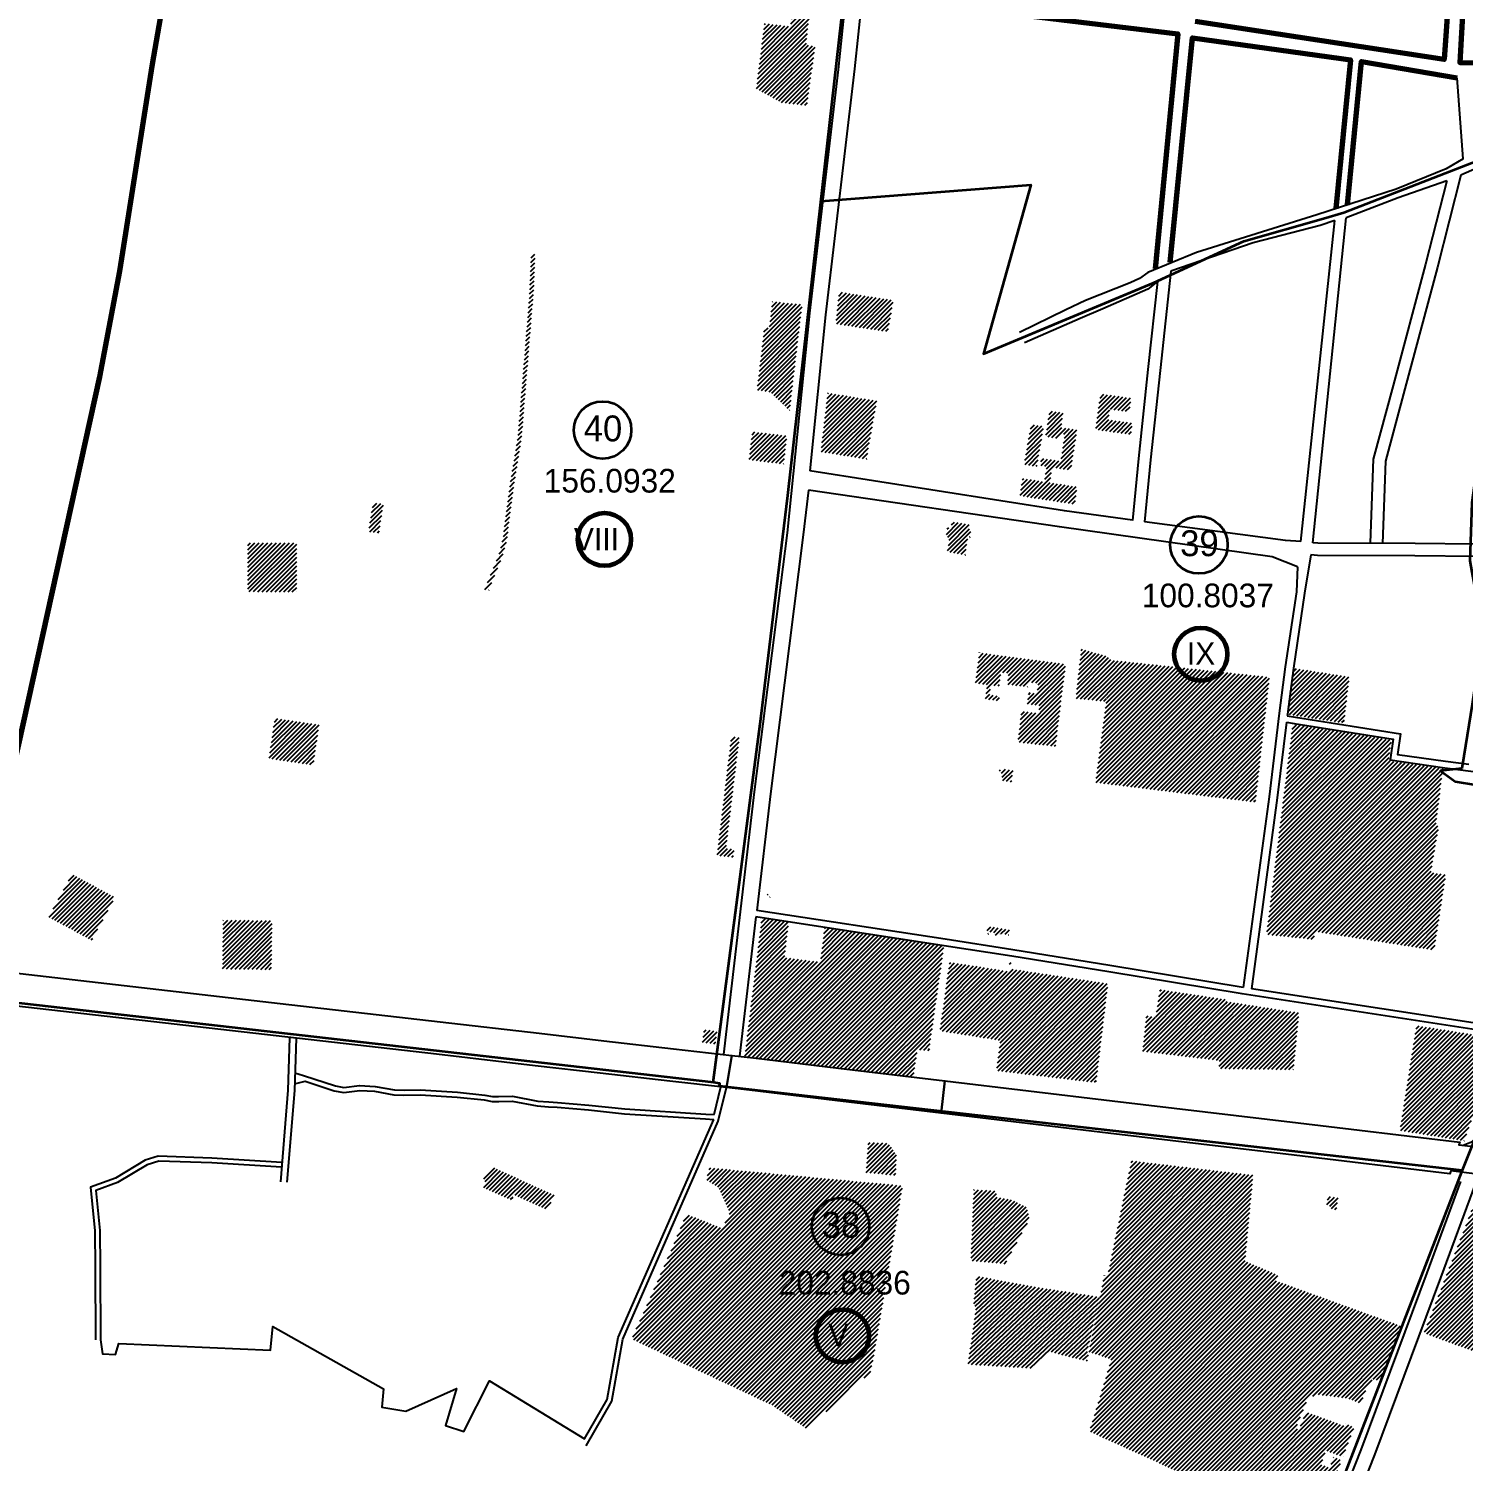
# Model space of a CAD drawing. Header units: millimetres. Extents: x 1378883 to 1389511, y 5662980 to 5673292.
# Drawn here: x 1380637 to 1382397, y 5665689 to 5667445 of the extents above; entities that cross this region are included whole.
import ezdxf
from ezdxf.enums import TextEntityAlignment as Align

# ---------------------------------------------------------------- set-up
doc = ezdxf.new("R2010")
doc.units = ezdxf.units.MM
for name, color, linetype in [('N-raion', 1, 'Continuous'), ('zona', 3, 'Continuous'), ('вулиці', 7, 'Continuous'), ('КартаСкан', 252, 'Continuous'), ('межа по генплану', 7, 'Continuous'), ('район', 6, 'Continuous')]:
    doc.layers.add(name, color=color, linetype=linetype)
picture_1 = doc.add_image_def('image1.tif', size_in_pixel=(29607, 29619))
pattern_1 = [(45, (2.4066, 2.8008), (-2.6516504294, 2.6516504294), [])]

msp = doc.modelspace()

# ---------------------------------------------------------------- hatches: boundary and pattern name
at = {"layer": 'вулиці', "lineweight": -2}
h = msp.add_hatch(dxfattribs=at)
h.set_pattern_fill('ANSI31', color=5, scale=30, style=0)
h.set_pattern_definition(pattern_1)
h.paths.add_polyline_path([(1381630.5, 5667627.5), (1381479.6, 5667641.2), (1381468.9, 5667642.9), (1381477.9, 5667673.9), (1381430.6, 5667682.9), (1381426.5, 5667645.5), (1381422, 5667596.9), (1381479, 5667590), (1381477.6, 5667574.9), (1381486.9, 5667573.8), (1381488.3, 5667589), (1381551.9, 5667581.5), (1381557.9, 5667580.9), (1381587.7, 5667577.3), (1381572.1, 5667448.2), (1381542.3, 5667451.8), (1381540.1, 5667452.1), (1381530.1, 5667372.1), (1381561.1, 5667354.9), (1381592.2, 5667351.4), (1381602.3, 5667424.2), (1381591.1, 5667425.4), (1381607.5, 5667574.5), (1381622.9, 5667572.8)])
h.paths.add_polyline_path([(1381486.2, 5667600.3), (1381563.1, 5667600.3), (1381563.1, 5667607.9), (1381486.2, 5667607.9)], flags=24)
h.paths.add_polyline_path([(1381533.6, 5667504.5), (1381606.8, 5667504.5), (1381606.8, 5667512.1), (1381533.6, 5667512.1)], flags=25)
h = msp.add_hatch(dxfattribs=at)
h.set_pattern_fill('ANSI31', color=12, scale=30, style=0)
h.set_pattern_definition(pattern_1)
h.paths.add_polyline_path([(1381228, 5666886.9), (1381221.6, 5666838.4), (1381219.7, 5666822.8), (1381217.6, 5666813.1), (1381214.8, 5666802.8), (1381212.8, 5666797.1), (1381206, 5666780.5), (1381196.9, 5666757.7), (1381201.9, 5666757), (1381210.6, 5666778.6), (1381217.5, 5666795.2), (1381219.5, 5666801.2), (1381222.4, 5666811.7), (1381224.6, 5666821.7), (1381226.5, 5666837.8), (1381232.9, 5666886.2), (1381242.3, 5666944.8), (1381256.4, 5667117.4), (1381257.4, 5667133), (1381258.8, 5667169), (1381253.8, 5667169), (1381252.4, 5667133.3), (1381251.8, 5667117.8), (1381237.7, 5666945.5)])
h.paths.add_polyline_path([(1381204.8, 5666970), (1381289.8, 5666970), (1381289.8, 5666977.5), (1381204.8, 5666977.5)], flags=9)
h = msp.add_hatch(dxfattribs=at)
h.set_pattern_fill('ANSI31', color=5, scale=30, style=0)
h.set_pattern_definition(pattern_1)
h.paths.add_polyline_path([(1381691.5, 5667073.9), (1381698.3, 5667112.5), (1381631.7, 5667122.9), (1381627.5, 5667083.6)])
h.paths.add_polyline_path([(1381637.1, 5667095.7), (1381688.8, 5667095.7), (1381688.8, 5667103.2), (1381637.1, 5667103.2)], flags=24)
h = msp.add_hatch(dxfattribs=at)
h.set_pattern_fill('ANSI31', color=2, scale=30, style=0)
h.set_pattern_definition(pattern_1)
h.paths.add_polyline_path([(1381586.4, 5667107.5), (1381549.8, 5667110.8), (1381546, 5667078.3), (1381540, 5667078.9), (1381531, 5667002.4), (1381547.4, 5667000), (1381571, 5666977.3)])
h.paths.add_polyline_path([(1381528.3, 5667041.5), (1381583.3, 5667041.5), (1381583.3, 5667046.5), (1381528.3, 5667046.5)], flags=9)
h = msp.add_hatch(dxfattribs=at)
h.set_pattern_fill('ANSI31', color=2, scale=30, style=0)
h.set_pattern_definition(pattern_1)
h.paths.add_polyline_path([(1381609.2, 5666926.7), (1381665.3, 5666917.7), (1381677.9, 5666989.1), (1381617.7, 5666999)])
h.paths.add_polyline_path([(1381601.9, 5666957), (1381686, 5666957), (1381686, 5666962), (1381601.9, 5666962)], flags=9)
h = msp.add_hatch(dxfattribs=at)
h.set_pattern_fill('ANSI31', color=5, scale=30, style=0)
h.set_pattern_definition(pattern_1)
h.paths.add_polyline_path([(1381962, 5666966.1), (1381963.8, 5666979), (1381987.6, 5666975.6), (1381989.9, 5666992.5), (1381952.3, 5666997.8), (1381946.1, 5666953.8), (1381989.7, 5666948), (1381991.7, 5666961.9)])
h.paths.add_polyline_path([(1381913.3, 5666975.3), (1381998.3, 5666975.3), (1381998.3, 5666982.8), (1381913.3, 5666982.8)], flags=9)
h = msp.add_hatch(dxfattribs=at)
h.set_pattern_fill('ANSI31', color=5, scale=30, style=0)
h.set_pattern_definition(pattern_1)
h.paths.add_polyline_path([(1381903.8, 5666956.6), (1381906.6, 5666974.4), (1381889.8, 5666977), (1381884.9, 5666945.4), (1381901.7, 5666942.8), (1381902.6, 5666948.7), (1381908.5, 5666947.8), (1381903.5, 5666915.2), (1381879.7, 5666918.8), (1381878.4, 5666909.9), (1381886.3, 5666908.7), (1381883.4, 5666889.9), (1381856.7, 5666894.1), (1381853.4, 5666872.7), (1381920.6, 5666862.3), (1381923.9, 5666883.7), (1381890.3, 5666888.9), (1381893.2, 5666907.6), (1381915.9, 5666904.1), (1381923.6, 5666953.5)])
h.paths.add_polyline_path([(1381845.5, 5666875.7), (1381930.5, 5666875.7), (1381930.5, 5666883.2), (1381845.5, 5666883.2)], flags=9)
h = msp.add_hatch(dxfattribs=at)
h.set_pattern_fill('ANSI31', color=5, scale=30, style=0)
h.set_pattern_definition(pattern_1)
h.paths.add_polyline_path([(1381882.7, 5666957.8), (1381867.1, 5666960.5), (1381858.6, 5666911.3), (1381874.2, 5666908.6)])
h.paths.add_polyline_path([(1381818, 5666930), (1381903, 5666930), (1381903, 5666937.5), (1381818, 5666937.5)], flags=9)
h = msp.add_hatch(dxfattribs=at)
h.set_pattern_fill('ANSI31', color=2, scale=30, style=0)
h.set_pattern_definition(pattern_1)
h.paths.add_polyline_path([(1381525.1, 5666951.3), (1381521.2, 5666917.5), (1381521.2, 5666916.8), (1381563.7, 5666911.7), (1381567.8, 5666946.4)])
h.paths.add_polyline_path([(1381541.9, 5666928.3), (1381557.8, 5666928.3), (1381557.8, 5666935.8), (1381541.9, 5666935.8)], flags=24)
h = msp.add_hatch(dxfattribs=at)
h.set_pattern_fill('ANSI31', color=2, scale=30, style=0)
h.set_pattern_definition(pattern_1)
h.paths.add_polyline_path([(1381072.8, 5666862.8), (1381059.9, 5666864.3), (1381054.4, 5666828.8), (1381067, 5666827.1)])
h.paths.add_polyline_path([(1381040.6, 5666841.2), (1381085.6, 5666841.2), (1381085.6, 5666846.2), (1381040.6, 5666846.2)], flags=9)
h = msp.add_hatch(dxfattribs=at)
h.set_pattern_fill('ANSI31', color=2, scale=30, style=0)
h.set_pattern_definition(pattern_1)
h.paths.add_polyline_path([(1381770.1, 5666840.9), (1381768.9, 5666833), (1381764.5, 5666833.7), (1381762.7, 5666823.2), (1381765.2, 5666822.8), (1381764.7, 5666819.4), (1381766.7, 5666819.1), (1381764.3, 5666803.9), (1381786.3, 5666800.3), (1381789.7, 5666822), (1381792, 5666821.6), (1381793.2, 5666829.3), (1381790.9, 5666829.7), (1381792.1, 5666837.3)])
h.paths.add_polyline_path([(1381759.3, 5666821.7), (1381796, 5666821.7), (1381796, 5666829.2), (1381759.3, 5666829.2)], flags=9)
h = msp.add_hatch(dxfattribs=at)
h.set_pattern_fill('ANSI31', color=12, scale=30, style=0)
h.set_pattern_definition(pattern_1)
h.paths.add_polyline_path([(1380966.1, 5666754.8), (1380966.4, 5666814.8), (1380906.4, 5666815.1), (1380906.1, 5666755.1)])
h.paths.add_polyline_path([(1380894.7, 5666787.2), (1380979.7, 5666787.2), (1380979.7, 5666794.7), (1380894.7, 5666794.7)], flags=9)
h = msp.add_hatch(dxfattribs=at)
h.set_pattern_fill('ANSI31', color=5, scale=30, style=0)
h.set_pattern_definition(pattern_1)
h.paths.add_polyline_path([(1381874.3, 5666630.3), (1381864, 5666631.5), (1381862.3, 5666617.4), (1381877.7, 5666615.5), (1381876.5, 5666605.9), (1381855.4, 5666608.5), (1381850.8, 5666570.6), (1381897.1, 5666565.4), (1381909.3, 5666663.3), (1381908.3, 5666666.4), (1381803.6, 5666680.3), (1381798.7, 5666642.7), (1381813.2, 5666641.2), (1381811.1, 5666623.3), (1381827.9, 5666621.4), (1381828.6, 5666627.1), (1381816.3, 5666628.6), (1381817.7, 5666640.6), (1381828.1, 5666639.4), (1381830.2, 5666656.2), (1381839.6, 5666655), (1381837.9, 5666641.4), (1381862.9, 5666638.4), (1381863.6, 5666644.3), (1381875.8, 5666642.8)])
h.paths.add_polyline_path([(1381799.4, 5666652), (1381915.7, 5666652), (1381915.7, 5666660.7), (1381799.4, 5666660.7)], flags=9)
h.paths.add_polyline_path([(1381809.4, 5666660.2), (1381904.4, 5666660.2), (1381904.4, 5666667.7), (1381809.4, 5666667.7)], flags=24)
h = msp.add_hatch(dxfattribs=at)
h.set_pattern_fill('ANSI31', color=12, scale=30, style=0)
h.set_pattern_definition(pattern_1)
h.paths.add_polyline_path([(1381966.1, 5666671), (1381959.5, 5666676), (1381928.7, 5666685), (1381922, 5666624.3), (1381959.2, 5666620.5)])
h.paths.add_polyline_path([(1381922.5, 5666654.1), (1381961.7, 5666654.1), (1381961.7, 5666659.1), (1381922.5, 5666659.1)], flags=25)
h = msp.add_hatch(dxfattribs=at)
h.set_pattern_fill('ANSI31', color=5, scale=30, style=0)
h.set_pattern_definition(pattern_1)
h.paths.add_polyline_path([(1381966.1, 5666671.1), (1381964.9, 5666662.1), (1381946, 5666521.2), (1382142.4, 5666497), (1382159.7, 5666650.4)])
h.paths.add_polyline_path([(1381973.1, 5666583.7), (1382128.1, 5666583.7), (1382128.1, 5666591.2), (1381973.1, 5666591.2)], flags=24)
h = msp.add_hatch(dxfattribs=at)
h.set_pattern_fill('ANSI31', color=5, scale=30, style=0)
h.set_pattern_definition(pattern_1)
h.paths.add_polyline_path([(1382188.7, 5666661.3), (1382181.4, 5666604.7), (1382251, 5666594.1), (1382257.6, 5666650.7)])
h.paths.add_polyline_path([(1382199.1, 5666622.5), (1382229.5, 5666622.5), (1382229.5, 5666628.8), (1382199.1, 5666628.8)], flags=24)
h = msp.add_hatch(dxfattribs=at)
h.set_pattern_fill('ANSI31', color=12, scale=30, style=0)
h.set_pattern_definition(pattern_1)
h.paths.add_polyline_path([(1380939.5, 5666599.9), (1380932.2, 5666550.5), (1380986.6, 5666542.4), (1380993.9, 5666591.9)])
h.paths.add_polyline_path([(1380920, 5666569.3), (1381005, 5666569.3), (1381005, 5666576.8), (1380920, 5666576.8)], flags=9)
h = msp.add_hatch(dxfattribs=at)
h.set_pattern_fill('ANSI31', color=5, scale=30, style=0)
h.set_pattern_definition(pattern_1)
h.paths.add_polyline_path([(1382363.4, 5666468.5), (1382372.6, 5666538.3), (1382305.6, 5666547.9), (1382309.4, 5666573.2), (1382245.7, 5666583.7), (1382188.1, 5666592.6), (1382155.9, 5666334.7), (1382214, 5666328.6), (1382215.8, 5666338.3), (1382361.6, 5666315.6), (1382375.9, 5666408), (1382357.5, 5666410.8), (1382367.3, 5666467.8)])
h.paths.add_polyline_path([(1382200.1, 5666431.6), (1382295.5, 5666431.6), (1382295.5, 5666440.3), (1382200.1, 5666440.3)], flags=24)
h.paths.add_polyline_path([(1382164.4, 5666441.1), (1382331.9, 5666441.1), (1382331.9, 5666448.6), (1382164.4, 5666448.6)], flags=25)
h = msp.add_hatch(dxfattribs=at)
h.set_pattern_fill('ANSI31', color=2, scale=30, style=0)
h.set_pattern_definition(pattern_1)
h.paths.add_polyline_path([(1381509.4, 5666576.2), (1381499.5, 5666577.5), (1381481.8, 5666431.7), (1381501.7, 5666429.3), (1381502.9, 5666439.2), (1381492.9, 5666440.4)])
h.paths.add_polyline_path([(1381471.6, 5666481.8), (1381508.2, 5666481.8), (1381508.2, 5666489.3), (1381471.6, 5666489.3)], flags=9)
h = msp.add_hatch(dxfattribs=at)
h.set_pattern_fill('ANSI31', color=2, scale=30, style=0)
h.set_pattern_definition(pattern_1)
h.paths.add_polyline_path([(1381831.8, 5666538), (1381831.5, 5666536.1), (1381828.6, 5666536.6), (1381828.2, 5666533.9), (1381831, 5666533.5), (1381830.8, 5666531.9), (1381832, 5666531.7), (1381830.8, 5666523.7), (1381843, 5666521.7), (1381845.2, 5666535.8)])
h.paths.add_polyline_path([(1381830.2, 5666527.5), (1381846, 5666527.5), (1381846, 5666532.5), (1381830.2, 5666532.5)], flags=9)
h = msp.add_hatch(dxfattribs=at)
h.set_pattern_fill('ANSI31', color=12, scale=30, style=0)
h.set_pattern_definition(pattern_1)
h.paths.add_polyline_path([(1380714.9, 5666327.6), (1380743.4, 5666380.3), (1380690.6, 5666408.9), (1380662.1, 5666356.1)])
h.paths.add_polyline_path([(1380659.8, 5666369.5), (1380744.8, 5666369.5), (1380744.8, 5666377), (1380659.8, 5666377)], flags=9)
h = msp.add_hatch(dxfattribs=at)
h.set_pattern_fill('ANSI31', color=5, scale=30, style=0)
h.set_pattern_definition(pattern_1)
h.paths.add_polyline_path([(1381543.8, 5666384), (1381543.4, 5666381), (1381546.8, 5666380.5), (1381547.2, 5666383.5)])
h = msp.add_hatch(dxfattribs=at)
h.set_pattern_fill('ANSI31', color=12, scale=30, style=0)
h.set_pattern_definition(pattern_1)
h.paths.add_polyline_path([(1380875.3, 5666292.4), (1380935.3, 5666291.7), (1380936.1, 5666351.7), (1380876.1, 5666352.4)])
h.paths.add_polyline_path([(1380868.5, 5666318), (1380953.5, 5666318), (1380953.5, 5666325.5), (1380868.5, 5666325.5)], flags=9)
h = msp.add_hatch(dxfattribs=at)
h.set_pattern_fill('ANSI31', color=5, scale=30, style=0)
h.set_pattern_definition(pattern_1)
h.paths.add_polyline_path([(1381760.5, 5666320.9), (1381613.9, 5666343.1), (1381608.5, 5666300.9), (1381583, 5666304.1), (1381570.4, 5666305.8), (1381564.5, 5666306.5), (1381570.1, 5666349.7), (1381536.8, 5666354.8), (1381515.8, 5666184.6), (1381630.8, 5666170.8), (1381722.7, 5666159.9), (1381727.7, 5666193.5), (1381742, 5666192.4)])
h.paths.add_polyline_path([(1381552.2, 5666228.6), (1381695.2, 5666228.6), (1381695.2, 5666237.3), (1381552.2, 5666237.3)], flags=24)
h = msp.add_hatch(dxfattribs=at)
h.set_pattern_fill('ANSI31', color=2, scale=30, style=0)
h.set_pattern_definition(pattern_1)
h.paths.add_polyline_path([(1381813.8, 5666344.7), (1381812.8, 5666338.4), (1381813, 5666338.4), (1381812.5, 5666335.7), (1381814.5, 5666335.3), (1381815, 5666338.1), (1381821.3, 5666337.2), (1381820.8, 5666334.4), (1381825.8, 5666333.6), (1381826.2, 5666335.8), (1381829.9, 5666335.2), (1381830, 5666335.9), (1381839.1, 5666334.5), (1381839, 5666334.1), (1381839.5, 5666334.1), (1381840.5, 5666340.6)])
h.paths.add_polyline_path([(1381819.6, 5666336.3), (1381835.4, 5666336.3), (1381835.4, 5666341.3), (1381819.6, 5666341.3)], flags=25)
h = msp.add_hatch(dxfattribs=at)
h.set_pattern_fill('ANSI31', color=164, scale=30, style=0)
h.set_pattern_definition(pattern_1)
h.paths.add_polyline_path([(1381799, 5666295.9), (1381767.1, 5666300.6), (1381755.2, 5666216.6), (1381791.7, 5666210.8), (1381829.2, 5666204.8), (1381841.1, 5666289.2)])
h.paths.add_polyline_path([(1381738.4, 5666255.4), (1381869.7, 5666255.4), (1381869.7, 5666264.1), (1381738.4, 5666264.1)], flags=9)
h = msp.add_hatch(dxfattribs=at)
h.set_pattern_fill('ANSI31', color=2, scale=30, style=0)
h.set_pattern_definition(pattern_1)
h.paths.add_polyline_path([(1381841.6, 5666292.6), (1381829.3, 5666204.8), (1381824.5, 5666167.7), (1381947, 5666153.1), (1381961.5, 5666274.5)])
h.paths.add_polyline_path([(1381849.3, 5666194.9), (1381941.4, 5666194.9), (1381941.4, 5666203.6), (1381849.3, 5666203.6)], flags=24)
h.paths.add_polyline_path([(1381738.4, 5666255.4), (1381869.7, 5666255.4), (1381869.7, 5666264.1), (1381738.4, 5666264.1)], flags=9)
h = msp.add_hatch(dxfattribs=at)
h.set_pattern_fill('ANSI31', color=2, scale=30, style=0)
h.set_pattern_definition(pattern_1)
h.paths.add_polyline_path([(1381829.3, 5666204.8), (1381824.5, 5666167.7), (1381947, 5666153.1), (1381952.3, 5666197.5), (1381952.3, 5666197.5), (1381961.5, 5666274.5), (1381841.6, 5666292.6)])
h.paths.add_polyline_path([(1381998.9, 5666159), (1382051, 5666159), (1382051, 5666167.7), (1381998.9, 5666167.7)], flags=9)
h = msp.add_hatch(dxfattribs=at)
h.set_pattern_fill('ANSI31', color=5, scale=30, style=0)
h.set_pattern_definition(pattern_1)
h.paths.add_polyline_path([(1381838.2, 5666298.4), (1381842.2, 5666297.8), (1381842.6, 5666300.3), (1381838.6, 5666300.9)])
h = msp.add_hatch(dxfattribs=at)
h.set_pattern_fill('ANSI31', color=5, scale=30, style=0)
h.set_pattern_definition(pattern_1)
h.paths.add_polyline_path([(1382025.2, 5666267.2), (1382020, 5666233.4), (1382008.5, 5666235.2), (1382003.9, 5666191.4), (1382098.2, 5666180.2), (1382105.8, 5666255.1)])
h.paths.add_polyline_path([(1382041.2, 5666213.1), (1382071.7, 5666213.1), (1382071.7, 5666219.4), (1382041.2, 5666219.4)], flags=24)
h = msp.add_hatch(dxfattribs=at)
h.set_pattern_fill('ANSI31', color=2, scale=30, style=0)
h.set_pattern_definition(pattern_1)
h.paths.add_polyline_path([(1382105.6, 5666252.7), (1382098.2, 5666180.2), (1382097.2, 5666170.2), (1382189, 5666168.9), (1382196, 5666238.7)])
h.paths.add_polyline_path([(1382124.5, 5666202.3), (1382176.6, 5666202.3), (1382176.6, 5666211.1), (1382124.5, 5666211.1)], flags=24)
h = msp.add_hatch(dxfattribs=at)
h.set_pattern_fill('ANSI31', color=5, scale=30, style=0)
h.set_pattern_definition(pattern_1)
h.paths.add_polyline_path([(1381480, 5666200.4), (1381482, 5666216.1), (1381465.8, 5666218.1), (1381463.9, 5666202.4)])
h.paths.add_polyline_path([(1381408.8, 5666208.9), (1381493.8, 5666208.9), (1381493.8, 5666216.4), (1381408.8, 5666216.4)], flags=9)
h = msp.add_hatch(dxfattribs=at)
h.set_pattern_fill('ANSI31', color=2, scale=30, style=0)
h.set_pattern_definition(pattern_1)
h.paths.add_polyline_path([(1382339.9, 5666223.1), (1382326.2, 5666136.8), (1382319.5, 5666094.3), (1382398.5, 5666081.7), (1382442.6, 5666206.8)])
h.paths.add_polyline_path([(1382340.9, 5666141.9), (1382413, 5666141.9), (1382413, 5666150.6), (1382340.9, 5666150.6)], flags=24)
h = msp.add_hatch(dxfattribs=at)
h.set_pattern_fill('ANSI31', color=2, scale=30, style=0)
h.set_pattern_definition(pattern_1)
h.paths.add_polyline_path([(1381664.5, 5666042.8), (1381700.9, 5666039.3), (1381702.1, 5666064.3), (1381692.2, 5666078.7), (1381667.5, 5666079.7)])
h.paths.add_polyline_path([(1381657.4, 5666054.4), (1381722.4, 5666054.4), (1381722.4, 5666059.4), (1381657.4, 5666059.4)], flags=9)
h = msp.add_hatch(dxfattribs=at)
h.set_pattern_fill('ANSI31', color=164, scale=30, style=0)
h.set_pattern_definition(pattern_1)
h.paths.add_polyline_path([(1381206.7, 5666049.5), (1381192.5, 5666036.4), (1381198.4, 5666033.7), (1381194.4, 5666024.9), (1381202.9, 5666021), (1381226, 5666010.5), (1381229.8, 5666008.8), (1381232.9, 5666015.6), (1381274, 5665996.9), (1381282.4, 5666015.1)])
h.paths.add_polyline_path([(1381182.4, 5666021.3), (1381278.2, 5666021.3), (1381278.2, 5666028.8), (1381182.4, 5666028.8)], flags=9)
h = msp.add_hatch(dxfattribs=at)
h.set_pattern_fill('ANSI31', color=12, scale=30, style=0)
h.set_pattern_definition(pattern_1)
h.paths.add_polyline_path([(1381472.9, 5666048.6), (1381468.6, 5666034.1), (1381484.1, 5666024.1), (1381497.7, 5665993.2), (1381488.3, 5665974.4), (1381468.6, 5665926.3), (1381424.9, 5665945.4), (1381410.1, 5665912.6), (1381410.4, 5665912.5), (1381377.2, 5665838.7), (1381549.8, 5665757.4), (1381591.9, 5665728.7), (1381670.2, 5665798.1), (1381674.8, 5665820.8), (1381709.7, 5666026.7)])
h.paths.add_polyline_path([(1381499.9, 5665900.7), (1381613.6, 5665900.7), (1381613.6, 5665909.4), (1381499.9, 5665909.4)], flags=24)
h = msp.add_hatch(dxfattribs=at)
h.set_pattern_fill('ANSI31', color=2, scale=30, style=0)
h.set_pattern_definition(pattern_1)
h.paths.add_polyline_path([(1382008.2, 5666021.6), (1382014.9, 5666054.3), (1381990.3, 5666057.2), (1381979.7, 5666006.8), (1381960.9, 5665915.5), (1381957, 5665916.4), (1381937.9, 5665823), (1381965.6, 5665813.8), (1381938.8, 5665725.3), (1382103.4, 5665650.6), (1382155.7, 5665646.4), (1382158, 5665648.1), (1382184.7, 5665715.4), (1382185.3, 5665715.2), (1382191.8, 5665729.2), (1382192.1, 5665729.5), (1382193.8, 5665733.8), (1382196.4, 5665740), (1382207.5, 5665767.2), (1382219.2, 5665770.5), (1382254.9, 5665766.1), (1382271.7, 5665759.6), (1382279.7, 5665781.1), (1382282.3, 5665780.1), (1382285.9, 5665789.6), (1382287.9, 5665789.1), (1382311.9, 5665857.8), (1382167.4, 5665910.1), (1382169.7, 5665917.1), (1382129.6, 5665934.2), (1382000.7, 5665986.2), (1382004, 5666001.8)])
h.paths.add_polyline_path([(1382043, 5665823.7), (1382114.7, 5665823.7), (1382114.7, 5665831.2), (1382043, 5665831.2)], flags=24)
h = msp.add_hatch(dxfattribs=at)
h.set_pattern_fill('ANSI31', color=2, scale=30, style=0)
h.set_pattern_definition(pattern_1)
h.paths.add_polyline_path([(1382129.6, 5665934.2), (1382139.6, 5666039.6), (1382014.9, 5666054.3), (1382000.9, 5665986.1)])
h.paths.add_polyline_path([(1382016.6, 5665999.6), (1382114.9, 5665999.6), (1382114.9, 5666007.1), (1382016.6, 5666007.1)], flags=24)
h = msp.add_hatch(dxfattribs=at)
h.set_pattern_fill('ANSI31', color=12, scale=30, style=0)
h.set_pattern_definition(pattern_1)
h.paths.add_polyline_path([(1381793.3, 5665934.8), (1381835.4, 5665930.8), (1381865.2, 5665985.7), (1381862, 5666000.1), (1381844.2, 5666008.9), (1381824.6, 5666012.7), (1381824.4, 5666020.2), (1381797, 5666021.8), (1381796.4, 5666011.8)])
h.paths.add_polyline_path([(1381758.1, 5665977.3), (1381900.2, 5665977.3), (1381900.2, 5665986.1), (1381758.1, 5665986.1)], flags=9)
h = msp.add_hatch(dxfattribs=at)
h.set_pattern_fill('ANSI31', color=2, scale=30, style=0)
h.set_pattern_definition(pattern_1)
h.paths.add_polyline_path([(1382236, 5666001.1), (1382235.6, 5665997.8), (1382241.9, 5665997.1), (1382243.7, 5666012), (1382231.1, 5666013.5), (1382229.7, 5666001.9)])
h.paths.add_polyline_path([(1382210.9, 5666003.3), (1382274.3, 5666003.3), (1382274.3, 5666010.8), (1382210.9, 5666010.8)], flags=9)
h = msp.add_hatch(dxfattribs=at)
h.set_pattern_fill('ANSI31', color=12, scale=30, style=0)
h.set_pattern_definition(pattern_1)
h.paths.add_polyline_path([(1381488.3, 5665974.3), (1381444.3, 5665992), (1381424.9, 5665945.4), (1381468.6, 5665926.3)])
h.paths.add_polyline_path([(1381399.1, 5665957.3), (1381512.9, 5665957.3), (1381512.9, 5665966.1), (1381399.1, 5665966.1)], flags=9)
h = msp.add_hatch(dxfattribs=at)
h.set_pattern_fill('ANSI31', color=164, scale=30, style=0)
h.set_pattern_definition(pattern_1)
h.paths.add_polyline_path([(1382539.1, 5665887), (1382587.7, 5665979.5), (1382539.7, 5665984.1), (1382539.7, 5665989.5), (1382447.9, 5665993.7), (1382408.4, 5665998.5), (1382349.1, 5665845.9), (1382526.3, 5665781.5)])
h.paths.add_polyline_path([(1382416.2, 5665896.5), (1382504.5, 5665896.5), (1382504.5, 5665901.5), (1382416.2, 5665901.5)], flags=24)
h = msp.add_hatch(dxfattribs=at)
h.set_pattern_fill('ANSI31', color=2, scale=30, angle=-1.5261, style=0)
h.set_pattern_definition([(43.47385326, (-150407.733, 38818.2645), (-2.5800880567, 2.7213315894), [])])
h.paths.add_polyline_path([(1381948.7, 5665877.5), (1381951.3, 5665890.3), (1381940.6, 5665891.9), (1381873.1, 5665902.3), (1381838, 5665908.9), (1381833.3, 5665909.7), (1381824.5, 5665911.3), (1381800, 5665916), (1381796.4, 5665878.9), (1381800, 5665878.5), (1381789.7, 5665807.5), (1381868.8, 5665802.8), (1381887.7, 5665823.7), (1381913.2, 5665817.2), (1381917.6, 5665816.1), (1381935.9, 5665811.5), (1381938, 5665822.7), (1381936.1, 5665823.4)])
h.paths.add_polyline_path([(1381832.9, 5665857.9), (1381883.1, 5665856.5), (1381883.3, 5665864.1), (1381833.1, 5665865.4)], flags=24)
h = msp.add_hatch(dxfattribs=at)
h.set_pattern_fill('ANSI31', color=12, scale=30, style=0)
h.set_pattern_definition(pattern_1)
h.paths.add_polyline_path([(1382287.9, 5665789.1), (1382294.1, 5665787.5), (1382297.2, 5665790), (1382321.6, 5665854.3), (1382311.9, 5665857.8)])
h.paths.add_polyline_path([(1382272.2, 5665825.5), (1382346.3, 5665825.5), (1382346.3, 5665833), (1382272.2, 5665833)], flags=9)
h = msp.add_hatch(dxfattribs=at)
h.set_pattern_fill('ANSI31', color=2, scale=30, style=0)
h.set_pattern_definition(pattern_1)
h.paths.add_polyline_path([(1382213.4, 5665746), (1382210.1, 5665747.1), (1382204.4, 5665749.2), (1382195.6, 5665727.9), (1382210.3, 5665723), (1382205.7, 5665710.1), (1382228.6, 5665701.7), (1382249.8, 5665694.3), (1382263.5, 5665730.6), (1382261.1, 5665731.5), (1382253.8, 5665734.3), (1382252.8, 5665734.7), (1382251.7, 5665732)])
h.paths.add_polyline_path([(1382192, 5665726.5), (1382269.1, 5665726.5), (1382269.1, 5665735.3), (1382192, 5665735.3)], flags=9)
h = msp.add_hatch(dxfattribs=at)
h.set_pattern_fill('ANSI31', color=2, scale=30, style=0)
h.set_pattern_definition(pattern_1)
h.paths.add_polyline_path([(1382222.9, 5665684.6), (1382227.3, 5665697.7), (1382228.6, 5665701.7), (1382205.7, 5665710.1), (1382210.3, 5665723), (1382195.6, 5665727.9), (1382191.8, 5665729.2), (1382185.3, 5665715.2), (1382184.7, 5665715.4), (1382158, 5665648.1), (1382133.9, 5665587.2), (1382199.4, 5665561.9), (1382244.8, 5665681.2), (1382248.2, 5665690.3), (1382238.1, 5665693.9), (1382233.6, 5665680.7)])
h.paths.add_polyline_path([(1382158.5, 5665630.7), (1382221, 5665630.7), (1382221, 5665638.2), (1382158.5, 5665638.2)], flags=24)

# ---------------------------------------------------------------- linework, layer by layer
at = {"layer": 'N-raion', "color": 1, "lineweight": 35}
for centre in [(1381341.4, 5666953.2), (1382072.9, 5666812.4), (1381633.3, 5665976.5)]:
    msp.add_circle(centre, 35.2, dxfattribs=at)
at = {"layer": 'zona', "color": 3, "lineweight": 60}
for centre in [(1381343.6, 5666819.1), (1382075.2, 5666678.3), (1381635.6, 5665842.4)]:
    msp.add_circle(centre, 32.5, dxfattribs=at)
at = {"layer": 'вулиці', "color": 7}
for points in [[(1381742, 5668239.3), (1381695.5, 5667811.4), (1381672.7, 5667609.3), (1381650.5, 5667396.3), (1381615, 5667094.7), (1381595.5, 5666903.1)], [(1381694, 5667983.2), (1381675.6, 5667813.6), (1381652.9, 5667611.8), (1381630.2, 5667395.6), (1381595.1, 5667096.7), (1381567.7, 5666827.1), (1381527.4, 5666509.7), (1381489.5, 5666187.6)], [(1382397, 5667285.7), (1382389.8, 5667385.4)], [(1382397, 5667285.7), (1382376.2, 5667273.6), (1382314.8, 5667248.6), (1382217.4, 5667217.4), (1382070, 5667171.2), (1382010.4, 5667146.3), (1382000.1, 5667139.2), (1381988.6, 5667133.9), (1381933.8, 5667112), (1381909.6, 5667100.6), (1381852.8, 5667073)], [(1382433.5, 5667282.9), (1382394, 5667266)], [(1382376.8, 5667259), (1382317.3, 5667237.9), (1382253.4, 5667213.6)], [(1382376.8, 5667259), (1382350.9, 5667156.9), (1382311, 5667007.9), (1382286.8, 5666917.6), (1382283, 5666814.9)], [(1382394, 5667266), (1382365.4, 5667153.1), (1382325.5, 5667004), (1382301.7, 5666915.3), (1382297.9, 5666814.3)], [(1382239.5, 5667210.4), (1382221.7, 5667204.1), (1382139.5, 5667182.7), (1382038.3, 5667148.1), (1382038.3, 5667148.1)], [(1382197.7, 5666816.4), (1382239.5, 5667210.4)], [(1382212.7, 5666815.1), (1382253.4, 5667213.6)], [(1382021.9, 5667135.3), (1382010.2, 5667126.2), (1381954.9, 5667102.1), (1381927.2, 5667090), (1381859, 5667060.4)], [(1382021.9, 5667135.3), (1382010.4, 5667027.7), (1381998.7, 5666918.2), (1381991.3, 5666842.4)], [(1382038.3, 5667148.1), (1382025.3, 5667026.1), (1382013.6, 5666916.7), (1382006.2, 5666840.9)], [(1381991.4, 5666842.9), (1381907.9, 5666854), (1381595.5, 5666903.1)], [(1381593.8, 5666879.7), (1381587.6, 5666824.8), (1381547.3, 5666507.3), (1381530.4, 5666364)], [(1382193.7, 5666785.7), (1382162.9, 5666797.7), (1381901.7, 5666834.5), (1381593.8, 5666879.7)], [(1382197.7, 5666816.4), (1382179, 5666817.9), (1382006.2, 5666840.9)], [(1382411.4, 5666813.3), (1382338, 5666814.1), (1382218.9, 5666814.6), (1382212.7, 5666815.1)], [(1382210, 5666800.3), (1382202.3, 5666753.2), (1382188.7, 5666661.3), (1382181.4, 5666604.7), (1382181.2, 5666602.9)], [(1382412.6, 5666798.3), (1382337.9, 5666799.1), (1382218.3, 5666799.6), (1382210, 5666800.3)], [(1382193.7, 5666785.7), (1382192.4, 5666754.7), (1382178.8, 5666662.7), (1382171.5, 5666605.9), (1382159.1, 5666503.4), (1382127.3, 5666269.6)], [(1382181.2, 5666602.9), (1382191.2, 5666601.3), (1382320.2, 5666580.6), (1382316.5, 5666555.5), (1382375.5, 5666547), (1382403.8, 5666543.4)], [(1382180.2, 5666595), (1382169, 5666502.1), (1382137.2, 5666268.1)], [(1382180.2, 5666595), (1382189.9, 5666593.4), (1382311.2, 5666574), (1382307.4, 5666548.7), (1382374.4, 5666539.1), (1382422.3, 5666533)], [(1382127.3, 5666269.6), (1382127.2, 5666269.7), (1381963.7, 5666296.7), (1381844.6, 5666315.9), (1381761.7, 5666328.8), (1381530.4, 5666364)], [(1381529.5, 5666356.1), (1381509.4, 5666185.3)], [(1382466.7, 5666204.9), (1382460.4, 5666209.6), (1382455.3, 5666211.2), (1382125.9, 5666261.8), (1381962.4, 5666288.8), (1381843.4, 5666308), (1381760.5, 5666320.9), (1381529.5, 5666356.1)], [(1382474.4, 5666223.9), (1382466.2, 5666217.9), (1382457.2, 5666219), (1382137.2, 5666268.1)], [(1380957.4, 5666207.7), (1380955.3, 5666143.8), (1380946.1, 5666031.5)], [(1380965.4, 5666207.5), (1380963.3, 5666143.4), (1380954.1, 5666030.8)], [(1382466.7, 5666204.9), (1382422.3, 5666096.5), (1382407.2, 5666079.9), (1382396.9, 5666076)], [(1380964, 5666165), (1380974.4, 5666161.6), (1381013.7, 5666148.9), (1381024, 5666146.9), (1381043.2, 5666149.3), (1381062.3, 5666148.3), (1381086.2, 5666144), (1381097.8, 5666143.7), (1381117.8, 5666144), (1381163.5, 5666141.2), (1381197.1, 5666137.7), (1381206.5, 5666136), (1381213.9, 5666136), (1381230.8, 5666136.4), (1381261.9, 5666130.3), (1381275.6, 5666129.4), (1381286.1, 5666128.6), (1381324.4, 5666125.5), (1381368.6, 5666120.7), (1381468.1, 5666114.4), (1381478.1, 5666113.9)], [(1380963.6, 5666151.4), (1380976.7, 5666154.6), (1381012.2, 5666143.1), (1381023.8, 5666140.8), (1381043.4, 5666143.2), (1381061.6, 5666142.3), (1381085.5, 5666138.1), (1381097.7, 5666137.7), (1381117.7, 5666138), (1381163.1, 5666135.2), (1381196.3, 5666131.7), (1381206, 5666130), (1381214, 5666130), (1381230.3, 5666130.4), (1381261.1, 5666124.3), (1381275.2, 5666123.4), (1381285.6, 5666122.7), (1381323.9, 5666119.5), (1381368.1, 5666114.7), (1381467.8, 5666108.4), (1381477.8, 5666107.9)], [(1381478.1, 5666113.9), (1381486.3, 5666147.7)], [(1380725.5, 5665837.5), (1380728.1, 5665820.3), (1380743.8, 5665819.4), (1380747.9, 5665832.9), (1380934.2, 5665825), (1380937, 5665853.9), (1381072.5, 5665777.5), (1381070.7, 5665754.9), (1381100.2, 5665749.9), (1381162.2, 5665777.9), (1381148.7, 5665732.4), (1381171, 5665725.1), (1381202.5, 5665787.4), (1381319, 5665716), (1381347, 5665764.3), (1381360.4, 5665840.2), (1381477.8, 5666107.9)], [(1381321.1, 5665707.7), (1381352.8, 5665762.2), (1381366.2, 5665838.5), (1381483.3, 5666105.5)], [(1380948, 5666055.1), (1380862.2, 5666060.4), (1380796.4, 5666062.6), (1380780.2, 5666057.9), (1380743.9, 5666035.7), (1380713.2, 5666024.7), (1380718.7, 5665971.3), (1380719.1, 5665926.4), (1380719.5, 5665837.5)], [(1380947.6, 5666049.1), (1380861.9, 5666054.4), (1380797.2, 5666056.6), (1380782.6, 5666052.3), (1380746.5, 5666030.3), (1380719.7, 5666020.6), (1380724.7, 5665971.6), (1380725.1, 5665926.5), (1380725.5, 5665837.5)], [(1382393.8, 5666031.8), (1382352.3, 5665919.8), (1382271.3, 5665702.8), (1382210.4, 5665548.7), (1382167.5, 5665437), (1382093.5, 5665248.5), (1382016.9, 5665040.5), (1381947.9, 5664860.4), (1381892.4, 5664724.9), (1381823.4, 5664556.8), (1381767.5, 5664401.8), (1381704.7, 5664249), (1381684.4, 5664208.6), (1381663.6, 5664173.7), (1381648.4, 5664152.9), (1381587.7, 5664086.4), (1381496.7, 5663985.6), (1381459.1, 5663948.4), (1381370.8, 5663856.2), (1381324, 5663784.1), (1381244.5, 5663651.5)], [(1382412.2, 5666029.5), (1382369.1, 5665913.5), (1382288.1, 5665696.4), (1382227.2, 5665542.2), (1382184.3, 5665430.5), (1382110.3, 5665242.1), (1382033.8, 5665034.2), (1381964.7, 5664853.7), (1381909, 5664718.1), (1381840.2, 5664550.4), (1381784.3, 5664395.3), (1381721.1, 5664241.6), (1381700.2, 5664199.9), (1381678.6, 5664163.7), (1381662.3, 5664141.5), (1381601, 5664074.3), (1381509.7, 5663973.2), (1381471.9, 5663935.8), (1381385, 5663844.9), (1381339.3, 5663774.6), (1381259.9, 5663642.3)]]:
    msp.add_lwpolyline(points, dxfattribs=at)
at = {"layer": 'вулиці', "color": 2, "lineweight": 70}
for points in [[(1382091.1, 5667667.5), (1382389.5, 5667633.6), (1382373.6, 5667407.6), (1382068.3, 5667454.4)], [(1382533.2, 5667616.6), (1382405.6, 5667630), (1382392.8, 5667403.9), (1382486, 5667403.1)], [(1381660.9, 5667486.2), (1382047, 5667439.2), (1382019.1, 5667151.1)], [(1382037.5, 5667158.7), (1382065.1, 5667434.2), (1382247.5, 5667408.9), (1382258.9, 5667407.4), (1382240.9, 5667224.9)], [(1382255.1, 5667229.5), (1382272.5, 5667405.2), (1382389.8, 5667385.4)]]:
    msp.add_lwpolyline(points, dxfattribs=at)
at = {"layer": 'вулиці', "color": 7}
for points in [[(1380945.7, 5666250), (1381142, 5666227.4), (1381263.4, 5666213.5), (1381343.1, 5666204.4), (1381428.5, 5666194.5), (1381499.8, 5666186.4), (1381493.5, 5666146.9), (1381423.9, 5666154.8), (1381338.5, 5666164.6), (1381258.8, 5666173.7), (1381137.5, 5666187.7), (1380941.1, 5666210.3), (1380579.7, 5666251.8), (1380584.2, 5666291.5), (1380945.7, 5666250)], [(1381756.7, 5666115.5), (1381626.1, 5666131.1), (1381521.6, 5666143.6), (1381493.4, 5666146.9), (1381499.8, 5666186.4), (1381526.3, 5666183.3), (1381630.8, 5666170.8), (1381761.4, 5666155.2), (1381756.7, 5666115.5)], [(1381966.4, 5666130.8), (1382194.5, 5666103.6), (1382392.9, 5666080), (1382391.8, 5666076.6), (1382424.1, 5666072.8), (1382414.1, 5666040.7), (1382381.8, 5666044.6), (1382380.8, 5666041.2), (1382189.8, 5666063.9), (1381961.7, 5666091.1), (1381756.7, 5666115.5), (1381761.4, 5666155.2), (1381966.4, 5666130.8)]]:
    msp.add_lwpolyline(points, close=True, dxfattribs=at)
at = {"layer": 'вулиці', "color": 7, "lineweight": -2}
msp.add_lwpolyline([(1381483.3, 5666105.5), (1381493.4, 5666146.9)], dxfattribs=at)
at = {"layer": 'межа по генплану', "color": 5, "lineweight": 70}
msp.add_lwpolyline([(1380596, 5666436.3), (1380724.5, 5667018.6), (1380749.3, 5667148), (1380789.3, 5667402), (1380894.1, 5668003.6)], dxfattribs=at)
msp.add_lwpolyline([(1380596, 5666436.3), (1380724.5, 5667018.6), (1380749.3, 5667148), (1380789.3, 5667402), (1380894.1, 5668003.6)], dxfattribs=at)
at = {"layer": 'межа по генплану', "color": 3, "lineweight": 70}
msp.add_lwpolyline([(1380596, 5666436.3), (1380724.5, 5667018.6), (1380749.3, 5667148), (1380789.3, 5667402), (1380894.1, 5668003.6)], dxfattribs=at)
msp.add_lwpolyline([(1380596, 5666436.3), (1380724.5, 5667018.6), (1380749.3, 5667148), (1380789.3, 5667402), (1380894.1, 5668003.6)], dxfattribs=at)
at = {"layer": 'межа по генплану', "color": 2, "lineweight": 70}
msp.add_lwpolyline([(1380596, 5666436.3), (1380724.5, 5667018.6), (1380749.3, 5667148), (1380789.3, 5667402), (1380894.1, 5668003.6)], dxfattribs=at)
at = {"layer": 'район', "color": 6, "lineweight": 35}
for points in [[(1381477.2, 5666153), (1381504.5, 5666361.7), (1381536.1, 5666602.3), (1381568.6, 5666873.2), (1381599.6, 5667149.2), (1381637.3, 5667483.1), (1381684.8, 5667894.2), (1381694.2, 5667974.1), (1380904.5, 5668084.7)], [(1382502.8, 5667297.9), (1382507.9, 5667268.8), (1382484.9, 5667182.5), (1382417.8, 5666938.5), (1382407.5, 5666864.2), (1382405, 5666792.7), (1382407.5, 5666778.9), (1382416.1, 5666732.4), (1382416.5, 5666675.6), (1382408.1, 5666616.5), (1382397.8, 5666553.5), (1382395.3, 5666538), (1382369.2, 5666535.5), (1382387.1, 5666522.3), (1382487.1, 5666505.8), (1382562.5, 5666478.8)], [(1381609.2, 5667234.1), (1381866.6, 5667253.9), (1381808.8, 5667046.9), (1382017.2, 5667133.9), (1382127.9, 5667185.1), (1382225.8, 5667212.9), (1382250.5, 5667220), (1382422.4, 5667286.7)], [(1382781.9, 5667057.9), (1382656.6, 5666725.7), (1382577.6, 5666520.7), (1382562.5, 5666478.8), (1382553.9, 5666454.6), (1382503.8, 5666321.4), (1382462.5, 5666211.5), (1382395.9, 5666045.5), (1382161, 5665439.1), (1382147.1, 5665402.5), (1382120.6, 5665333), (1382054.7, 5665160.4), (1381994.8, 5664986.1), (1381895.8, 5664730.8), (1381820.5, 5664535.3), (1381733.5, 5664309.5), (1381710, 5664252), (1381682.3, 5664184), (1381432.6, 5663902.1), (1381368.5, 5663823.1), (1381354.9, 5663795.1)], [(1382397.8, 5666553.5), (1382395.3, 5666538), (1382369.2, 5666535.5), (1382387.1, 5666522.3), (1382487.1, 5666505.8)], [(1381484.6, 5666149.1), (1381485.4, 5666152), (1381477.9, 5666153), (1380542.9, 5666260)], [(1381484.6, 5666149.1), (1382395.9, 5666045.5)]]:
    msp.add_lwpolyline(points, dxfattribs=at)

# ---------------------------------------------------------------- texts
at = {"layer": 'N-raion', "color": 1, "lineweight": 35}
for s, p in [('40', (1381318.3, 5666939.4)), ('39', (1382049.9, 5666798.6)), ('38', (1381610.2, 5665962.7))]:
    msp.add_text(s, height=31.73, dxfattribs=at).set_placement(p)
for s, p in [('156.0932', (1381350.2, 5666876.6)), ('100.8037', (1382083.8, 5666735.9)), ('202.8836', (1381638.4, 5665893.1))]:
    msp.add_text(s, height=29.05, dxfattribs=at).set_placement(p, align=Align.CENTER)
at = {"layer": 'zona', "color": 3, "lineweight": 60}
for s, height, p in [('VIII', 27.66, (1381306.1, 5666805.6)), ('IX', 27.66, (1382058, 5666665.4)), ('V', 27.7, (1381618.4, 5665829.5))]:
    msp.add_text(s, height=height, dxfattribs=at).set_placement(p)

# ---------------------------------------------------------------- pictures from other files: only their frames are drawn
at = {"layer": 'КартаСкан'}
image = msp.add_image(picture_1, insert=(1378952, 5663192.3), size_in_units=(10026.9, 10031), rotation=0.39543, dxfattribs=at)
image.dxf.flags = 15

doc.saveas('drawing.dxf')
